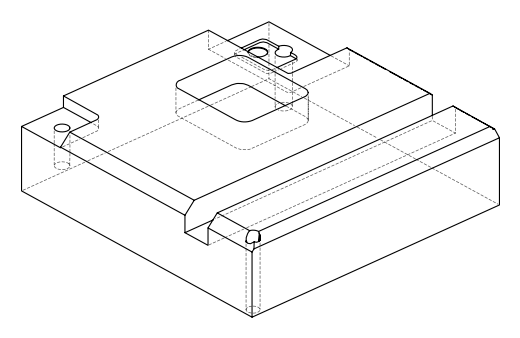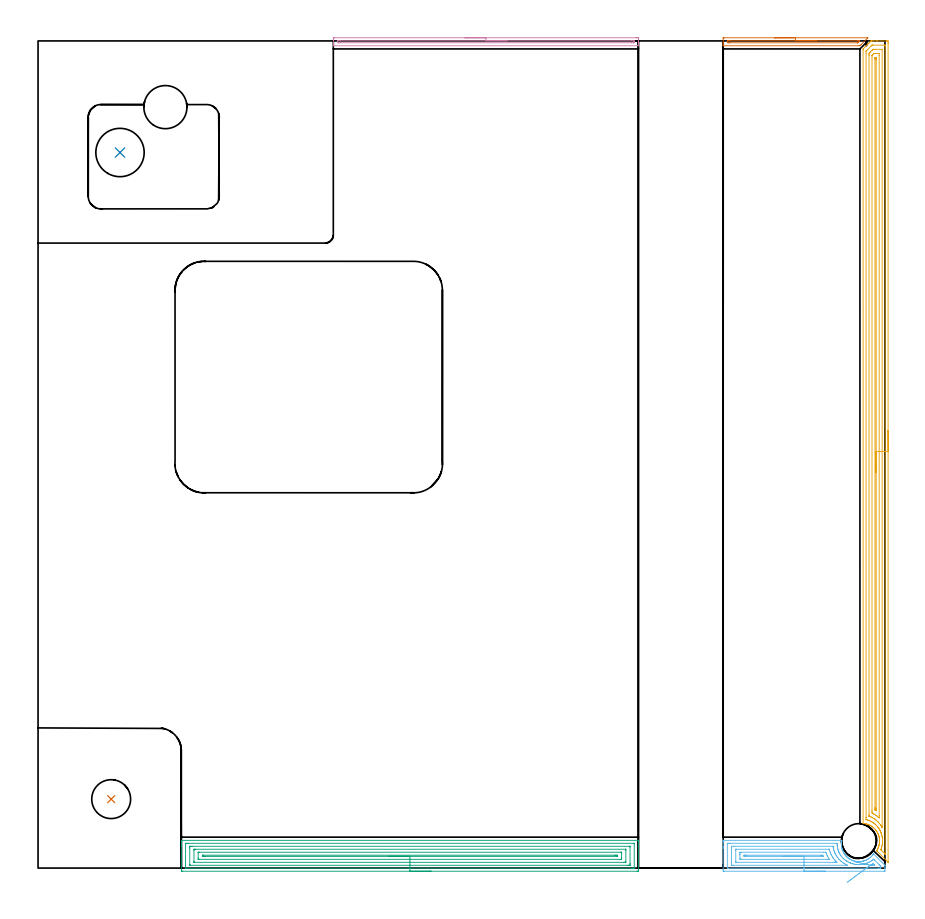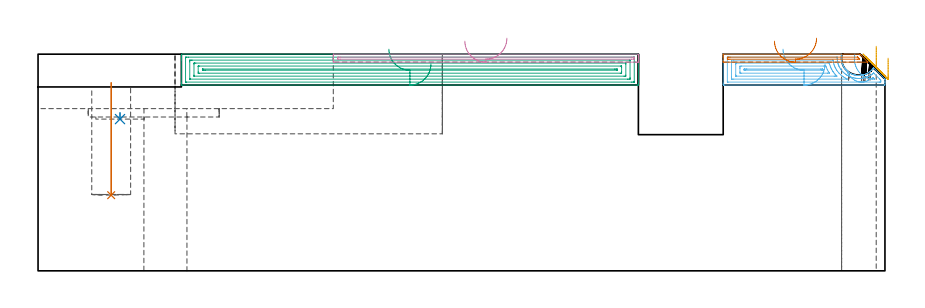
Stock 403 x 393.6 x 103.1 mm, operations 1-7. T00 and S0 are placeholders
(PLAN: 19 operations, 12 tool changes, 192.2 min)
(1 INDEXABLE_INSERT_DRILL_BLIND_HOLE_FROM_SOLID | STEP1POCKET | NXT0302_008 | 0.22 min | 17949 mm3)
(2 INDEXABLE_INSERT_DRILL_BLIND_HOLE_FROM_SOLID_1 | STEP1POCKET_1 | UGT0302_002 | 0.02 min | 12823 mm3)
(3 AREA_MILL | FG_CHAMFER_SURFACE | UGT0205_001 | 10.64 min | 25046 mm3)
(4 AREA_MILL_1 | FG_CHAMFER_SURFACE_1 | UGT0205_001 | 2.48 min | 1088 mm3)
(5 AREA_MILL_2 | FG_CHAMFER_SURFACE_2 | UGT0205_001 | 15.37 min | 27858 mm3)
(6 AREA_MILL_3 | FG_CHAMFER_SURFACE_3 | UGT0205_001 | 3.45 min | 8341 mm3)
(7 AREA_MILL_4 | FG_CHAMFER_SURFACE_4 | UGT0205_001 | 1.23 min | 500 mm3)
(8 MILL_CORNER_NOTCH_RECTANGULAR | CORNER_NOTCH_RECTANGULAR | NXT0201_008 | Follow Part, ap 1.5, ae 75% | 128.18 min | 339236 mm3)
(9 MILL_CORNER_NOTCH_RECTANGULAR_1 | CORNER_NOTCH_RECTANGULAR_1 | UGT0201_094 | Follow Part, ap 5, ae 75% | 3.65 min | 65601 mm3)
(10 MILL_RECTANGULAR_POCKET | POCKET_RECTANGULAR_STRAIGHT | UGT0201_094 | Follow Part, ap 5, ae 75% | 15.36 min | 524648 mm3)
(11 MILL_RECTANGULAR_POCKET_1 | POCKET_RECTANGULAR_STRAIGHT_1 | NXT0201_013 | Follow Part, ap 2.5, ae 75% | 1.78 min | 10627 mm3)
(12 MILL_RECTANGULAR_SLOT | SLOT_RECTANGULAR | UGT0201_019 | Follow Part, ap 10, ae 75% | 8.1 min | 605996 mm3)
(13 SPOT_DRILL | STEP1HOLE | NXT0321_9005460120000 | 0.03 min | 105 mm3)
(14 SPOT_DRILL_1 | STEP1HOLE_1 | NXT0321_9005460120000 | 0.05 min | 64 mm3)
(15 DRILL_BLIND_HOLE_INTO_CENTER | STEP1HOLE | NXT0301_038 | 0.05 min | 231 mm3)
(16 GUN_DRILL_THROUGH_HOLE | STEP1HOLE | UGT0307_002 | 0.5 min | 2656 mm3)
(17 SPADE_DRILL_TO_ENLARGE_THROUGH_HOLE | STEP1HOLE | UGT0306_007 | 0.44 min | 18371 mm3)
(18 DRILL_THROUGH_HOLE_INTO_CENTER | STEP1HOLE_1 | NXT0301_065 | 0.34 min | 5064 mm3)
(19 DRILL_TO_ENLARGE_THROUGH_HOLE | STEP1HOLE_1 | UGT0301_050 | 0.35 min | 19386 mm3)
(TOOL NXT0302_008 | Index. Insert Drill 18.5mm [880-D1850L25-05] | D18.5 PA176 FL93 Z2)
(TOOL UGT0302_002 | Indexable Insert Drill 23mm | D23 PA180 FL50 Z2)
(TOOL UGT0205_001 | Chamfer Mill 20 x 3 x 45 deg. | D20 FL50 Z2)
(TOOL NXT0201_008 | ENDMILL 6mm [2P460-0600-NA 1630] | D6 FL26 Z6)
(TOOL UGT0201_094 | End mill 20 mm | D20 FL38 Z4)
(TOOL NXT0201_013 | ENDMILL 10mm | D10 FL30 Z4)
(TOOL UGT0201_019 | End mill 40 mm | D40 FL63 Z6)
(TOOL NXT0321_9005460120000 | NC Spot Drill, 142deg, 12mm, Carbide, Uncoated | D12 PA142 FL30 Z2)
(TOOL NXT0301_038 | Carbide Drill 6.7mm [860.1-0670-034A1-MM 2214] | D6.7 PA140 FL53 Z2)
(TOOL UGT0307_002 | Gun Drill 6 mm | D6 PA130 FL24 Z1)
(TOOL UGT0306_007 | Spade Drill 16.5mm | D16.5 PA132 FL10 Z2)
(TOOL NXT0301_065 | Carbide Drill 9.4mm [860.1-0940-075A1-MM 2214] | D9.4 PA140 FL98 Z2)
(TOOL UGT0301_050 | Twist Drill 20.5 mm | D20.5 PA118 FL145 Z2)
(OP 1 INDEXABLE_INSERT_DRILL_BLIND_HOLE_FROM_SOLID)
G17 G21 G94 G90
T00 M6
G54
G17 G0 G90 X34.8 Y32.8 S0 M3
G43 Z113.1 H1
G94 G81 G98 Z36. F250. R89.5
G80
M5
M2
(OP 2 INDEXABLE_INSERT_DRILL_BLIND_HOLE_FROM_SOLID_1)
G17 G21 G94 G90
T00 M6
G54
G17 G0 G90 X39. Y340.5 S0 M3
G43 Z113.1 H0
G94 G81 G98 Z72.2 F250. R75.2
G80
M5
M2
(OP 3 AREA_MILL)
G17 G21 G94 G90
T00 M6
G54
G17 G0 G90 X186.95 Y-1.5 S1061 M3
G43 Z113.1 H0
Z98.4
G94 G1 X186.912 Z97.528 F250.
X186.798 Z96.664
X186.609 Z95.812
X186.347 Z94.98
X186.013 Z94.174
X185.61 Z93.4
X185.141 Z92.664
X184.61 Z91.972
X184.021 Z91.329
X183.378 Z90.74
X182.686 Z90.209
X181.95 Z89.74
X181.176 Z89.337
X180.37 Z89.003
X179.538 Z88.741
X178.686 Z88.552
X177.822 Z88.438
X176.95 Z88.4
X68.822
X68.462 Y-1.498 Z88.401
X68.21 Y-1.493 Z88.404
X68.204 Y-1.146 Z88.751
X68.2 Y-0.537 Z89.36
Y10.222 Z100.117
Y10.754 Z100.651
Y11.097 Z100.993
Y11.629 Z101.525
Y11.971 Z101.866
Y12.656 Z102.556
Y12.923 Z102.822
X68.201 Y13.062 Z102.954
X68.203 Y13.142 Z103.033
X68.21 Y13.197 Z103.088
X68.375 Y13.2 Z103.1
X285.525
X285.69 Y13.197 Z103.088
X285.698 Y13.063 Z102.955
X285.7 Y12.923 Z102.822
Y12.657 Z102.556
Y11.971 Z101.866
Y10.754 Z100.651
Y10.222 Z100.117
Y-0.88 Z89.017
X285.697 Y-1.146 Z88.751
X285.69 Y-1.493 Z88.404
X285.438 Y-1.498 Z88.401
X285.078 Y-1.5 Z88.4
X176.95
Y-0.086 Z89.814
X70.609
X70.418 Y-0.085 Z89.815
X70.256 Y-0.081 Z89.819
X70.221 Y-0.079 Z89.821
X70.21 Y-0.063 Z89.837
X70.206 Y-0.032 Z89.868
X70.201 Y0.128 Z90.028
Y11.497 Z101.397
X70.205 Y11.63 Z101.53
X70.21 Y11.736 Z101.636
X70.222 Y11.779 Z101.679
X70.258 Y11.78 Z101.68
X70.609 Y11.785 Z101.685
X70.799
X71.503 Y11.786 Z101.686
X283.291 Y11.785 Z101.685
X283.482
X283.644 Y11.781 Z101.681
X283.679 Y11.779 Z101.679
X283.69 Y11.763 Z101.663
X283.694 Y11.732 Z101.632
X283.699 Y11.572 Z101.472
Y0.203 Z90.103
X283.696 Y0.069 Z89.969
X283.69 Y-0.037 Z89.863
X283.678 Y-0.079 Z89.821
X283.642 Y-0.08 Z89.82
X283.291 Y-0.085 Z89.815
X283.101 Y-0.086 Z89.814
X282.397
X176.95
Y1.329 Z91.229
X72.548
X72.396 Y1.33 Z91.23
X72.245 Y1.334 Z91.234
X72.21 Y1.336 Z91.236
X72.207 Y1.363 Z91.263
X72.203 Y1.414 Z91.314
X72.201 Y1.478 Z91.378
X72.2 Y1.67 Z91.57
Y9.54 Z99.44
X72.204 Y10.222 Z100.122
X72.207 Y10.318 Z100.218
X72.21 Y10.36 Z100.26
X72.251 Y10.365 Z100.265
X72.396 Y10.367 Z100.267
X73.138 Y10.371 Z100.271
X73.29
X281.352
X281.504 Y10.37 Z100.27
X281.655 Y10.366 Z100.266
X281.69 Y10.364 Z100.264
X281.693 Y10.337 Z100.237
X281.697 Y10.286 Z100.186
X281.699 Y10.222 Z100.122
X281.7 Y10.03 Z99.93
Y2.16 Z92.06
X281.696 Y1.478 Z91.378
X281.693 Y1.382 Z91.282
X281.69 Y1.34 Z91.24
X281.649 Y1.335 Z91.235
X281.504 Y1.333 Z91.233
X280.762 Y1.329 Z91.229
X280.61
X176.95
Y2.743 Z92.643
X74.343 Y2.744 Z92.644
X74.292 Y2.745 Z92.645
X74.24 Y2.75 Z92.65
X74.21 Y2.756 Z92.656
X74.208 Y2.802 Z92.702
X74.2 Y3.21 Z93.11
Y8.473 Z98.373
X74.208 Y8.902 Z98.802
X74.21 Y8.949 Z98.849
X74.287 Y8.953 Z98.853
X74.418 Y8.956 Z98.856
X74.583 Y8.957 Z98.857
X75.077
X279.557 Y8.956 Z98.856
X279.608 Y8.955 Z98.855
X279.66 Y8.95 Z98.85
X279.69 Y8.944 Z98.844
X279.692 Y8.898 Z98.798
X279.7 Y8.49 Z98.39
Y3.226 Z93.126
X279.692 Y2.798 Z92.698
X279.69 Y2.751 Z92.651
X279.613 Y2.747 Z92.647
X279.482 Y2.744 Z92.644
X279.317 Y2.743 Z92.643
X278.823
X176.95
Y4.157 Z94.057
X76.807
X76.431 Y4.16 Z94.06
X76.244 Y4.164 Z94.064
X76.209 Y4.167 Z94.067
X76.206 Y4.2 Z94.1
X76.203 Y4.253 Z94.153
X76.2 Y4.751 Z94.651
X76.201 Y7.374 Z97.274
X76.205 Y7.467 Z97.367
X76.21 Y7.523 Z97.423
X76.218 Y7.537 Z97.437
X76.238 Y7.538 Z97.438
X76.446 Y7.541 Z97.441
X76.864 Y7.543 Z97.443
X277.093
X277.469 Y7.54 Z97.44
X277.655 Y7.536 Z97.436
X277.691 Y7.533 Z97.433
X277.694 Y7.5 Z97.4
X277.697 Y7.447 Z97.347
X277.7 Y6.949 Z96.849
Y4.975 Z94.875
X277.699 Y4.326 Z94.226
X277.695 Y4.233 Z94.133
X277.69 Y4.177 Z94.077
X277.682 Y4.163 Z94.063
X277.662 Y4.162 Z94.062
X277.454 Y4.159 Z94.059
X277.036 Y4.157 Z94.057
X176.95
Y5.571 Z95.471
X79.545
X78.936 Y5.572 Z95.472
X78.652 Y5.574 Z95.474
X78.367 Y5.578 Z95.478
X78.21 Y5.591 Z95.491
X78.206 Y5.703 Z95.603
X78.205 Y5.85 Z95.75
X78.208 Y6.071 Z95.971
X78.21 Y6.119 Z96.019
X78.272 Y6.123 Z96.023
X78.369 Y6.126 Z96.026
X78.652 Y6.128 Z96.028
X274.355 Y6.129 Z96.029
X274.965 Y6.128 Z96.028
X275.248 Y6.125 Z96.025
X275.533 Y6.122 Z96.022
X275.69 Y6.109 Z96.009
X275.694 Y5.997 Z95.897
X275.695 Y5.85 Z95.75
X275.692 Y5.629 Z95.529
X275.69 Y5.58 Z95.48
X275.628 Y5.577 Z95.477
X275.531 Y5.574 Z95.474
X275.248 Y5.572 Z95.472
X176.95 Y5.571 Z95.471
X176.078 Z95.509
X175.213 Z95.623
X174.362 Z95.812
X173.53 Z96.074
X172.724 Z96.408
X171.95 Z96.811
X171.214 Z97.28
X170.522 Z97.811
X169.879 Z98.4
X169.29 Z99.043
X168.758 Z99.735
X168.29 Z100.471
X167.887 Z101.245
X167.553 Z102.051
X167.291 Z102.883
X167.102 Z103.735
X166.988 Z104.6
X166.95 Z105.471
G0 Z113.1
M5
M2
(OP 4 AREA_MILL_1)
G17 G21 G94 G90
T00 M6
G54
G17 G0 G90 X203.1 Y395.1 S1061 M3
G43 Z113.1 H0
Z109.3
G94 G1 X203.138 Z108.428 F250.
X203.252 Z107.564
X203.441 Z106.712
X203.703 Z105.88
X204.037 Z105.074
X204.44 Z104.3
X204.908 Z103.564
X205.44 Z102.872
X206.029 Z102.229
X206.672 Z101.64
X207.364 Z101.109
X208.1 Z100.64
X208.874 Z100.237
X209.68 Z99.903
X210.512 Z99.641
X211.363 Z99.452
X212.228 Z99.338
X213.1 Z99.3
X284.504
X285.072 Y395.099 Z99.301
X285.634 Y395.093 Z99.303
X285.692 Y395.091 Z99.305
X285.7 Y394.534 Z99.86
Y393.115 Z101.281
Y392.755 Z101.64
Y392.035 Z102.365
Y391.758 Z102.642
X285.693 Y391.347 Z103.045
X285.69 Y391.303 Z103.088
X285.519 Y391.3 Z103.1
X140.68
X140.509 Y391.303 Z103.088
X140.5 Y391.349 Z103.042
Y391.758 Z102.642
Y392.035 Z102.365
Y392.755 Z101.64
Y394.005 Z100.392
X140.503 Y394.534 Z99.86
X140.508 Y395.091 Z99.305
X140.566 Y395.093 Z99.303
X141.128 Y395.1 Z99.3
X213.1
Y393.686 Z100.714
X282.349
X283.245 Y393.683 Z100.717
X283.284 Y393.681 Z100.719
X283.69 Y393.645 Z100.755
X283.695 Y393.236 Z101.164
X283.69 Y392.755 Z101.645
X283.321 Y392.719 Z101.681
X283.284 Y392.717 Z101.683
X282.431 Y392.714 Z101.686
X143.851
X142.955 Y392.717 Z101.683
X142.916 Y392.719 Z101.681
X142.51 Y392.755 Z101.645
X142.505 Y393.164 Z101.236
X142.51 Y393.645 Z100.755
X142.879 Y393.681 Z100.719
X142.916 Y393.683 Z100.717
X143.769 Y393.686 Z100.714
X213.1
X213.972 Z100.752
X214.836 Z100.866
X215.688 Z101.055
X216.52 Z101.317
X217.326 Z101.651
X218.1 Z102.054
X218.836 Z102.523
X219.528 Z103.054
X220.171 Z103.643
X220.76 Z104.286
X221.291 Z104.979
X221.76 Z105.714
X222.163 Z106.488
X222.497 Z107.294
X222.759 Z108.126
X222.948 Z108.978
X223.062 Z109.843
X223.1 Z110.714
G0 Z113.1
M5
M2
(OP 5 AREA_MILL_2)
G17 G21 G94 G90
T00 M6
G54
G17 G0 G90 X404.5 Y208.2 S1061 M3
G43 Z113.1 H0
Z101.2
G94 G1 Y208.162 Z100.328 F250.
Y208.048 Z99.463
Y207.859 Z98.612
Y207.597 Z97.78
Y207.263 Z96.974
Y206.86 Z96.2
Y206.392 Z95.464
Y205.86 Z94.772
Y205.271 Z94.129
Y204.628 Z93.54
Y203.936 Z93.008
Y203.2 Z92.54
Y202.426 Z92.137
Y201.62 Z91.803
Y200.788 Z91.541
Y199.936 Z91.352
Y199.072 Z91.238
Y198.2 Z91.2
Y2.919
X404.494 Y2.824 Z91.204
X404.493 Y2.818 Z91.205
X404.475 Y2.824 Z91.223
X400.362 Y6.938 Z95.337
X399.361 Y7.938 Z96.338
X399.155 Y8.143 Z96.542
X399.092 Y8.213 Z96.605
X399.047 Y8.262 Z96.647
X399.13 Y8.399 Z96.567
X399.158 Y8.447 Z96.539
X399.351 Y8.781 Z96.347
X399.403 Y8.872 Z96.294
X399.508 Y9.079 Z96.188
X399.71 Y9.474 Z95.989
X399.794 Y9.674 Z95.902
X399.833 Y9.765 Z95.864
X399.874 Y9.876 Z95.823
X399.961 Y10.121 Z95.732
X399.995 Y10.21 Z95.702
X400.037 Y10.339 Z95.663
X400.059 Y10.412 Z95.641
X400.136 Y10.658 Z95.564
X400.246 Y11.104 Z95.454
X400.248 Y11.112 Z95.452
X400.274 Y11.25 Z95.425
X400.313 Y11.461 Z95.383
X400.332 Y11.551 Z95.367
X400.334 Y11.563 Z95.366
X400.392 Y11.997 Z95.304
X400.42 Y12.355 Z95.27
X400.429 Y12.444 Z95.265
X400.447 Y12.853 Z95.251
X400.448 Y12.891 Z95.25
X400.433 Y13.248 Z95.26
X400.432 Y13.302 Z95.263
X400.431 Y13.337 Z95.267
X400.428 Y13.387 Z95.271
X400.395 Y13.785 Z95.303
X400.346 Y14.142 Z95.35
X400.335 Y14.231 Z95.363
X400.249 Y14.678 Z95.448
X400.159 Y15.035 Z95.535
X400.141 Y15.117 Z95.557
X400.139 Y15.124 Z95.559
X400.001 Y15.572 Z95.696
X399.841 Y16.017 Z95.858
X399.826 Y16.052 Z95.873
X399.71 Y16.328 Z95.989
X399.569 Y16.621 Z96.131
X399.487 Y16.777 Z96.212
X399.418 Y16.91 Z96.282
X399.201 Y17.269 Z96.496
X399.146 Y17.361 Z96.551
X398.857 Y17.803 Z96.841
X398.823 Y17.849 Z96.876
X398.648 Y18.064 Z97.052
X398.474 Y18.278 Z97.226
X398.106 Y18.696 Z97.592
X397.936 Y18.864 Z97.762
X397.522 Y19.236 Z98.176
X397.095 Y19.589 Z98.605
X397.05 Y19.621 Z98.65
X396.611 Y19.915 Z99.089
X396.412 Y20.037 Z99.288
X396.163 Y20.189 Z99.536
X395.874 Y20.343 Z99.822
X395.766 Y20.396 Z99.933
X395.591 Y20.482 Z100.108
X395.276 Y20.615 Z100.424
X394.835 Y20.78 Z100.865
X394.638 Y20.843 Z101.062
X394.389 Y20.922 Z101.31
X394.098 Y20.997 Z101.602
X393.947 Y21.036 Z101.753
X393.502 Y21.125 Z102.197
X393.058 Y21.188 Z102.639
X392.736 Y21.222 Z102.961
X392.605 Y21.244 Z103.092
X392.6 Y21.29 Z103.1
Y389.406
X392.606 Y389.802 Z103.092
X392.7 Y389.901 Z102.998
X393.198 Y390.4 Z102.498
X393.644 Y390.845 Z102.055
X394.09 Y391.292 Z101.606
X394.536 Y391.737 Z101.163
X394.982 Y392.184 Z100.714
X395.428 Y392.629 Z100.271
X395.874 Y393.076 Z99.822
X396.32 Y393.521 Z99.379
X396.378 Y393.576 Z99.322
X396.41 Y393.599 Z99.287
X396.766 Y393.6 Z98.932
X396.839 Z98.86
X397.658 Z98.037
X398.896 Z96.801
X399.442 Z96.252
X403.629 Z92.068
X403.902 Y393.598 Z91.795
X404.492 Y393.593 Z91.206
X404.493 Y393.572 Z91.204
X404.498 Y392.98 Z91.202
X404.5 Y392.381 Z91.2
Y198.2
X403.086 Z92.614
X403.085 Y6.918 Z92.615
X403.084 Y6.841 Z92.616
X403.079 Y6.691 Z92.621
X403.077 Y6.683 Z92.623
X403.07 Y6.687 Z92.63
X403.047 Y6.705 Z92.653
X403.01 Y6.74 Z92.69
X401.863 Y7.887 Z93.837
X401.226 Y8.53 Z94.474
X401.102 Y8.66 Z94.598
X401.049 Y8.722 Z94.651
X401.068 Y8.781 Z94.632
X401.084 Y8.828 Z94.616
X401.109 Y8.898 Z94.591
X401.226 Y9.224 Z94.474
X401.336 Y9.564 Z94.364
X401.368 Y9.674 Z94.332
X401.529 Y10.264 Z94.171
X401.601 Y10.568 Z94.099
X401.685 Y11.001 Z94.015
X401.755 Y11.461 Z93.945
X401.778 Y11.631 Z93.922
X401.794 Y11.786 Z93.906
X401.839 Y12.355 Z93.861
X401.853 Y12.564 Z93.847
X401.854 Y12.619 Z93.846
X401.856 Y12.929 Z93.844
X401.846 Y13.248 Z93.854
X401.833 Y13.534 Z93.867
X401.78 Y14.142 Z93.92
X401.728 Y14.533 Z93.972
X401.64 Y15.035 Z94.06
X401.5 Y15.654 Z94.2
X401.427 Y15.929 Z94.273
X401.226 Y16.571 Z94.474
X401.137 Y16.822 Z94.563
X401.084 Y16.965 Z94.616
X400.881 Y17.433 Z94.819
X400.745 Y17.716 Z94.955
X400.605 Y17.987 Z95.095
X400.334 Y18.468 Z95.366
X400.25 Y18.609 Z95.45
X400.109 Y18.835 Z95.591
X399.761 Y19.333 Z95.939
X399.628 Y19.503 Z96.072
X399.442 Y19.726 Z96.258
X398.844 Y20.396 Z96.856
X398.55 Y20.671 Z97.15
X398.226 Y20.96 Z97.474
X397.831 Y21.29 Z97.869
X397.658 Y21.416 Z98.042
X397.248 Y21.7 Z98.452
X396.766 Y21.989 Z98.934
X396.421 Y22.183 Z99.279
X395.874 Y22.439 Z99.826
X395.44 Y22.618 Z100.26
X394.982 Y22.773 Z100.718
X394.626 Y22.884 Z101.074
X394.153 Y23.013 Z101.547
X394.09 Y23.031 Z101.61
X394.051 Y23.045 Z101.649
X394.021 Y23.059 Z101.679
X394.019 Y23.077 Z101.681
X394.016 Y23.151 Z101.684
X394.014 Y23.97 Z101.686
Y24.046
Y387.619
X394.015 Y388.513 Z101.685
X394.017 Y388.586 Z101.683
X394.021 Y388.664 Z101.679
X394.031 Y388.77 Z101.669
X394.09 Y388.833 Z101.61
X394.374 Y389.122 Z101.326
X394.656 Y389.406 Z101.044
X396.443 Y391.193 Z99.257
X396.605 Y391.354 Z99.095
X396.766 Y391.512 Z98.934
X396.833 Y391.571 Z98.867
X396.859 Y391.59 Z98.841
X396.888 Y391.593 Z98.812
X397.009 Y391.597 Z98.691
X397.252 Y391.6 Z98.448
X402.604 Z93.096
X403.01 Y391.596 Z92.69
X403.067 Y391.593 Z92.633
X403.078 Y391.591 Z92.622
X403.081 Y391.523 Z92.619
X403.084 Y391.422 Z92.616
X403.086 Y391.269 Z92.614
Y391.193
Y198.2
X401.672 Z94.028
X401.671 Y19.503 Z94.029
X401.67 Y19.408 Z94.03
X401.668 Y19.374 Z94.032
X401.666 Y19.347 Z94.034
X401.637 Y19.391 Z94.063
X401.566 Y19.503 Z94.134
X401.226 Y20.056 Z94.474
X401.005 Y20.396 Z94.695
X400.896 Y20.556 Z94.804
X400.779 Y20.721 Z94.921
X400.338 Y21.285 Z95.362
X400.335 Y21.29 Z95.365
X399.911 Y21.757 Z95.789
X399.716 Y21.97 Z95.984
X399.506 Y22.183 Z96.194
X399.442 Y22.243 Z96.258
X398.874 Y22.752 Z96.826
X398.55 Y23.015 Z97.15
X398.472 Y23.077 Z97.228
X397.992 Y23.405 Z97.708
X397.658 Y23.62 Z98.042
X397.075 Y23.97 Z98.625
X396.766 Y24.127 Z98.934
X396.458 Y24.279 Z99.242
X395.874 Y24.517 Z99.826
X395.628 Y24.615 Z100.072
X395.525 Y24.656 Z100.175
X395.463 Y24.683 Z100.237
X395.435 Y24.697 Z100.265
X395.434 Y24.716 Z100.266
X395.431 Y24.864 Z100.269
X395.429 Y25.31 Z100.271
Y386.726
X395.43 Y387.17 Z100.27
X395.435 Y387.619 Z100.265
X395.437 Y387.725 Z100.263
X395.506 Y387.8 Z100.194
X395.598 Y387.896 Z100.102
X395.874 Y388.175 Z99.826
X396.043 Y388.344 Z99.657
X396.766 Y389.067 Z98.934
X396.936 Y389.236 Z98.764
X397.108 Y389.406 Z98.592
X397.292 Y389.581 Z98.408
X397.47 Y389.594 Z98.23
X397.658 Y389.597 Z98.042
X398.357 Y389.6 Z97.343
X401.419 Y389.599 Z94.281
X401.548 Y389.596 Z94.152
X401.651 Y389.59 Z94.049
X401.666 Y389.586 Z94.034
X401.668 Y389.579 Z94.032
X401.67 Y389.555 Z94.03
X401.671 Y389.406 Z94.029
X401.672 Y198.2 Z94.028
X400.257 Z95.443
Y24.864
X400.256 Y24.049 Z95.444
X400.254 Y23.97 Z95.446
X400.25 Y23.9 Z95.45
X400.226 Y23.914 Z95.474
X400.216 Y23.922 Z95.484
X400.16 Y23.97 Z95.54
X399.442 Y24.588 Z96.258
X399.097 Y24.864 Z96.603
X398.55 Y25.244 Z97.15
X397.728 Y25.757 Z97.972
X397.658 Y25.798 Z98.042
X397.564 Y25.851 Z98.136
X397.087 Y26.094 Z98.613
X396.853 Y26.213 Z98.847
X396.844 Y26.572 Z98.856
Y26.651
X396.843 Y27.467 Z98.857
Y385.832
X396.848 Y386.644 Z98.852
X396.85 Y386.683 Z98.85
X396.884 Y386.726 Z98.816
X397.268 Y387.116 Z98.432
X397.658 Y387.506 Z98.042
X397.716 Y387.561 Z97.984
X397.742 Y387.582 Z97.958
X397.787 Y387.59 Z97.913
X397.895 Y387.594 Z97.805
X398.114 Y387.598 Z97.586
X398.55 Y387.6 Z97.15
X399.442 Z96.258
X399.887 Y387.599 Z95.813
X400.099 Y387.596 Z95.601
X400.205 Y387.592 Z95.495
X400.25 Y387.589 Z95.45
X400.257 Y386.726 Z95.443
Y198.2
X398.843 Z96.857
Y28.438
X398.841 Y28.146 Z96.859
X398.836 Y27.544 Z96.864
X398.826 Y27.267 Z96.874
X398.55 Y27.436 Z97.15
X398.375 Y27.544 Z97.325
X398.264 Y27.624 Z97.436
X398.261 Y27.691 Z97.439
X398.259 Y27.836 Z97.441
X398.257 Y28.438 Z97.443
Y28.731
X398.258 Y384.939 Z97.442
X398.259 Y385.23 Z97.441
X398.264 Y385.525 Z97.436
X398.268 Y385.591 Z97.432
X398.303 Y385.593 Z97.397
X398.385 Y385.597 Z97.315
X398.55 Y385.598 Z97.15
X398.785 Y385.596 Z96.915
X398.83 Y385.59 Z96.87
X398.836 Y385.578 Z96.864
X398.839 Y385.543 Z96.861
X398.842 Y384.939 Z96.858
X398.843 Y384.645 Z96.857
Y198.2
Y197.328 Z96.895
Y196.464 Z97.009
Y195.612 Z97.198
Y194.78 Z97.46
Y193.974 Z97.794
Y193.2 Z98.197
Y192.464 Z98.665
Y191.772 Z99.196
Y191.129 Z99.786
Y190.54 Z100.429
Y190.008 Z101.121
Y189.54 Z101.857
Y189.137 Z102.631
Y188.803 Z103.437
Y188.541 Z104.269
Y188.352 Z105.12
Y188.238 Z105.985
Y188.2 Z106.857
G0 Z113.1
M5
M2
(OP 6 AREA_MILL_3)
G17 G21 G94 G90
T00 M6
G54
G17 G0 G90 X374.5 Y-1.5 S1061 M3
G43 Z113.1 H0
Z98.4
G94 G1 X374.462 Z97.528 F250.
X374.348 Z96.664
X374.159 Z95.812
X373.897 Z94.98
X373.563 Z94.174
X373.16 Z93.4
X372.692 Z92.664
X372.16 Z91.972
X371.571 Z91.329
X370.928 Z90.74
X370.236 Z90.208
X369.5 Z89.74
X368.726 Z89.337
X367.92 Z89.003
X367.088 Z88.741
X366.236 Z88.552
X365.372 Z88.438
X364.5 Z88.4
X326.597
X326.239 Y-1.497 Z88.401
X326.01 Y-1.493 Z88.405
X326.005 Y-1.146 Z88.751
X326. Y-0.561 Z89.336
Y9.348 Z99.242
Y9.927 Z99.824
Y10.222 Z100.119
Y11.971 Z101.866
Y12.563 Z102.462
Y12.96 Z102.859
X326.001 Y13.081 Z102.973
X326.004 Y13.142 Z103.033
X326.01 Y13.197 Z103.088
X326.151 Y13.2 Z103.1
X382.337
X382.434 Y13.197 Z103.089
X382.429 Y13.126 Z103.02
X382.422 Y13.065 Z102.964
X382.358 Y12.692 Z102.592
X382.3 Y12.246 Z102.146
X382.266 Y11.801 Z101.701
X382.257 Y11.356 Z101.256
X382.272 Y10.91 Z100.81
X382.311 Y10.466 Z100.366
X382.337 Y10.28 Z100.18
X382.373 Y10.02 Z99.919
X382.464 Y9.577 Z99.474
X382.527 Y9.348 Z99.243
X382.597 Y9.093 Z98.988
X382.655 Y8.879 Z98.778
X382.708 Y8.686 Z98.585
X382.746 Y8.569 Z98.468
X383.08 Y7.795 Z97.694
X383.181 Y7.599 Z97.498
X383.311 Y7.346 Z97.246
X383.567 Y6.905 Z96.805
X383.636 Y6.795 Z96.694
X383.675 Y6.742 Z96.642
X383.923 Y6.4 Z96.299
X383.972 Y6.338 Z96.237
X384.012 Y6.287 Z96.184
X384.065 Y6.218 Z96.118
X384.224 Y6.015 Z95.914
X384.372 Y5.844 Z95.74
X384.445 Y5.764 Z95.663
X384.527 Y5.676 Z95.575
X384.566 Y5.637 Z95.537
X384.65 Y5.558 Z95.454
X384.734 Y5.476 Z95.375
X384.864 Y5.352 Z95.25
X384.953 Y5.267 Z95.163
X385.043 Y5.179 Z95.079
X385.099 Y5.125 Z95.024
X385.273 Y4.975 Z94.872
X385.417 Y4.858 Z94.758
X385.45 Y4.834 Z94.734
X385.856 Y4.54 Z94.439
X386.079 Y4.392 Z94.291
X386.318 Y4.235 Z94.134
X386.754 Y3.999 Z93.898
X387.197 Y3.783 Z93.681
X387.639 Y3.603 Z93.498
X387.688 Y3.586 Z93.48
X387.873 Y3.518 Z93.417
X388.087 Y3.443 Z93.342
X388.226 Y3.4 Z93.299
X388.405 Y3.345 Z93.243
X388.708 Y3.273 Z93.171
X388.928 Y3.226 Z93.124
X388.977 Y3.216 Z93.114
X389.026 Y3.209 Z93.106
X389.421 Y3.142 Z93.041
X389.586 Y3.123 Z93.022
X389.867 Y3.094 Z92.987
X389.917 Y3.091 Z92.982
X390.292 Y3.063 Z92.961
X390.423 Y3.055 Z92.951
X390.46 Y3.056 Z92.95
X390.757 Y3.054 Z92.951
X391.202 Y3.078 Z92.977
X391.362 Y3.094 Z92.993
X391.647 Y3.124 Z93.021
X392.093 Y3.194 Z93.09
X392.147 Y3.205 Z93.101
X392.258 Y3.226 Z93.126
X392.451 Y3.266 Z93.164
X392.537 Y3.284 Z93.181
X392.593 Y3.298 Z93.194
X392.795 Y3.345 Z93.243
X393.113 Y3.443 Z93.341
X393.196 Y3.471 Z93.369
X393.427 Y3.551 Z93.447
X393.875 Y3.729 Z93.626
X393.931 Y3.755 Z93.651
X394.317 Y3.931 Z93.831
X394.877 Y4.235 Z94.134
X395.207 Y4.444 Z94.342
X395.659 Y4.769 Z94.669
X396.105 Y5.125 Z95.024
X396.551 Y5.558 Z95.456
X396.988 Y6.026 Z95.926
X397.052 Y6.109 Z96.008
X397.191 Y6.287 Z96.184
X397.327 Y6.46 Z96.359
X397.531 Y6.748 Z96.642
X397.543 Y6.751 Z96.645
X397.55 Y6.75
X397.561 Y6.742 Z96.637
X397.577 Y6.724 Z96.621
X397.606 Y6.695 Z96.593
X402.877 Y1.423 Z91.323
X402.99 Y1.301 Z91.195
X403. Y1.182 Z91.08
Y0.321 Z90.22
Y-0.271 Z89.624
Y-1.441 Z88.456
X402.997 Y-1.491 Z88.405
X402.669 Y-1.5 Z88.4
X364.5
Y-0.086 Z89.814
X328.381 Y-0.085 Z89.815
X328.19 Y-0.084 Z89.816
X328.042 Y-0.08 Z89.82
X328.013 Y-0.079 Z89.821
X328.008 Y-0.061 Z89.839
X328.004 Y-0.036 Z89.864
X328.001 Y0.101 Z90.001
Y11.594 Z101.494
X328.005 Y11.694 Z101.594
X328.01 Y11.759 Z101.659
X328.016 Y11.779 Z101.679
X328.031 Y11.78 Z101.68
X328.381 Y11.784 Z101.684
X328.57 Y11.785 Z101.685
X329.272 Y11.786 Z101.686
X380.107 Y11.785 Z101.685
X380.207 Y11.784 Z101.684
X380.236 Y11.782 Z101.682
X380.246 Y11.78 Z101.68
X380.255 Y11.767 Z101.667
X380.268 Y11.097 Z100.997
X380.276 Y10.931 Z100.831
X380.345 Y10.222 Z100.122
X380.381 Y9.954 Z99.854
X380.5 Y9.348 Z99.248
X380.633 Y8.832 Z98.732
X380.739 Y8.473 Z98.373
X380.799 Y8.277 Z98.177
X380.999 Y7.774 Z97.674
X381.075 Y7.599 Z97.499
X381.132 Y7.468 Z97.368
X381.52 Y6.724 Z96.624
X381.891 Y6.118 Z96.018
X382.085 Y5.85 Z95.75
X382.387 Y5.457 Z95.357
X382.783 Y4.977 Z94.877
X382.797 Y4.961 Z94.861
X383.076 Y4.688 Z94.588
X383.352 Y4.417 Z94.317
X383.69 Y4.108 Z94.008
X383.699 Y4.101 Z94.001
X384.191 Y3.731 Z93.631
X384.566 Y3.46 Z93.36
X384.654 Y3.399 Z93.299
X384.707 Y3.365 Z93.265
X384.928 Y3.226 Z93.126
X385.458 Y2.928 Z92.828
X386.087 Y2.61 Z92.51
X386.35 Y2.495 Z92.395
X386.393 Y2.478 Z92.378
X386.713 Y2.352 Z92.252
X387.242 Y2.168 Z92.068
X387.517 Y2.082 Z91.982
X388.134 Y1.924 Z91.824
X388.677 Y1.82 Z91.72
X389.026 Y1.763 Z91.663
X389.703 Y1.688 Z91.588
X389.917 Y1.672 Z91.572
X390.28 Y1.649 Z91.549
X390.639 Y1.645 Z91.545
X390.809 Y1.646 Z91.546
X391.49 Y1.685 Z91.585
X391.701 Y1.703 Z91.603
X391.823 Y1.717 Z91.617
X392.427 Y1.803 Z91.703
X392.593 Y1.83 Z91.73
X393.034 Y1.919 Z91.819
X393.485 Y2.024 Z91.924
X394.302 Y2.279 Z92.179
X394.377 Y2.305 Z92.205
X394.411 Y2.319 Z92.219
X394.494 Y2.352 Z92.252
X395.268 Y2.69 Z92.59
X395.632 Y2.87 Z92.77
X396.16 Y3.153 Z93.053
X396.207 Y3.181 Z93.081
X396.28 Y3.226 Z93.126
X396.737 Y3.536 Z93.436
X397.052 Y3.762 Z93.662
X397.247 Y3.91 Z93.81
X397.493 Y4.101 Z94.001
X397.579 Y4.168 Z94.068
X397.6 Y4.183 Z94.083
X397.623 Y4.195 Z94.095
X397.637 Y4.201 Z94.101
X397.656 Y4.185 Z94.085
X397.746 Y4.101 Z94.001
X397.944 Y3.906 Z93.806
X400.372 Y1.478 Z91.378
X400.619 Y1.228 Z91.128
X400.928 Y0.91 Z90.81
X400.99 Y0.825 Z90.725
X400.994 Y0.727 Z90.627
X400.997 Y0.603 Z90.503
X401. Y0.23 Z90.13
X400.999 Y0.106 Z90.006
X400.995 Y0.006 Z89.906
X400.99 Y-0.059 Z89.841
X400.984 Y-0.079 Z89.821
X400.969 Y-0.08 Z89.82
X400.619 Y-0.084 Z89.816
X400.43 Y-0.085 Z89.815
X399.728 Y-0.086 Z89.814
X364.5
Y1.328 Z91.228
X331.056 Y1.329 Z91.229
X330.315 Y1.33 Z91.23
X330.164 Y1.332 Z91.232
X330.022 Y1.335 Z91.235
X330.01 Y1.478 Z91.378
X330.003 Y1.635 Z91.535
X330. Y2.352 Z92.252
Y2.513 Z92.413
X330.001 Y9.508 Z99.408
X330.01 Y10.222 Z100.122
X330.019 Y10.364 Z100.264
X331.056 Y10.371 Z100.271
X378.172
X378.247 Y10.369 Z100.269
X378.284 Y10.367 Z100.267
X378.296 Y10.365 Z100.265
X378.323 Y10.301 Z100.201
X378.332 Y10.214 Z100.114
X378.404 Y9.751 Z99.651
X378.477 Y9.348 Z99.248
X378.513 Y9.162 Z99.062
X378.702 Y8.473 Z98.373
X378.85 Y7.958 Z97.858
X378.994 Y7.599 Z97.499
X379.215 Y7.069 Z96.969
X379.39 Y6.724 Z96.624
X379.632 Y6.258 Z96.158
X379.877 Y5.85 Z95.75
X380.107 Y5.478 Z95.378
X380.481 Y4.975 Z94.875
X380.999 Y4.343 Z94.243
X381.22 Y4.101 Z94.001
X381.891 Y3.453 Z93.353
X382.138 Y3.226 Z93.126
X382.783 Y2.727 Z92.627
X383.322 Y2.352 Z92.252
X383.675 Y2.125 Z92.025
X384.234 Y1.803 Z91.703
X384.566 Y1.634 Z91.534
X384.873 Y1.478 Z91.378
X385.143 Y1.335 Z91.235
X384.87 Y1.331 Z91.231
X384.718 Y1.329 Z91.229
X364.5 Y1.328 Z91.228
Y2.743 Z92.643
X332.441
X332.124 Y2.745 Z92.645
X332.069 Y2.746 Z92.646
X332.018 Y2.749 Z92.649
X332.01 Y2.822 Z92.722
X332.001 Y3.175 Z93.075
X332. Y3.226 Z93.126
X332.001 Y8.473 Z98.373
X332.007 Y8.885 Z98.785
X332.01 Y8.935 Z98.835
X332.016 Y8.951 Z98.851
X332.051 Y8.952 Z98.852
X332.182 Y8.955 Z98.855
X332.347 Y8.957 Z98.857
X376.416
X376.478 Y8.955 Z98.855
X376.507 Y8.953 Z98.853
X376.516 Y8.951 Z98.851
X376.54 Y8.907 Z98.807
X376.657 Y8.473 Z98.373
X376.7 Y8.316 Z98.216
X376.917 Y7.599 Z97.499
X377.157 Y6.994 Z96.894
X377.278 Y6.724 Z96.624
X377.432 Y6.391 Z96.291
X377.714 Y5.85 Z95.75
X378.074 Y5.22 Z95.12
X378.229 Y4.975 Z94.875
X378.323 Y4.831 Z94.731
X378.64 Y4.412 Z94.312
X378.886 Y4.101 Z94.001
X379.215 Y3.699 Z93.599
X379.647 Y3.226 Z93.126
X380.107 Y2.765 Z92.665
X380.115 Y2.75 Z92.65
X380.107 Y2.749 Z92.649
X379.707 Y2.745 Z92.645
X379.215 Y2.743 Z92.643
X378.817
X364.5
Y4.157 Z94.057
X334.566
X334.195 Y4.161 Z94.061
X334.019 Y4.164 Z94.064
X334.01 Y4.264 Z94.164
X334.002 Y4.711 Z94.611
X334. Y6.461 Z96.361
X334.001 Y6.724 Z96.624
X334.004 Y7.332 Z97.232
X334.01 Y7.532 Z97.432
X334.681 Y7.543 Z97.443
X373.922
X374.756 Y7.537 Z97.437
X374.82 Y7.536 Z97.436
X374.885 Y7.496 Z97.396
X374.907 Y7.451 Z97.351
X375.193 Y6.724 Z96.624
X375.516 Y5.979 Z95.879
X375.58 Y5.85 Z95.75
X375.648 Y5.716 Z95.616
X376.062 Y4.975 Z94.875
X376.54 Y4.182 Z94.082
Y4.17 Z94.07
Y4.164 Z94.064
X376.478 Y4.162 Z94.062
X375.648 Y4.157 Z94.057
X375.591
X364.5
Y5.571 Z95.471
X336.691
X336.407 Y5.572 Z95.472
X336.123 Y5.576 Z95.476
X336.043 Y5.578 Z95.478
X336.01 Y5.583 Z95.483
X336.007 Y5.611 Z95.511
X336.003 Y5.717 Z95.617
X336.001 Y5.85 Z95.75
X336.004 Y6.049 Z95.949
X336.007 Y6.099 Z95.999
X336.009 Y6.119 Z96.019
X336.03 Y6.122 Z96.022
X336.126 Y6.125 Z96.025
X336.407 Y6.128 Z96.028
X337.015 Y6.129 Z96.029
X337.299
X372.365
X372.972 Y6.126 Z96.026
X373.256 Y6.124 Z96.024
X373.332 Y6.122 Z96.022
X373.362 Y6.082 Z95.982
X373.406 Y5.992 Z95.892
X373.474 Y5.85 Z95.75
X373.536 Y5.711 Z95.611
X373.571 Y5.628 Z95.528
X373.587 Y5.583 Z95.483
X373.586 Y5.578 Z95.478
X373.578 Y5.576 Z95.476
X373.541 Y5.573 Z95.473
X373.257 Y5.571 Z95.471
X372.972
X364.5
X363.628 Z95.509
X362.763 Z95.623
X361.912 Z95.812
X361.08 Z96.074
X360.274 Z96.408
X359.5 Z96.811
X358.764 Z97.28
X358.072 Z97.811
X357.429 Z98.4
X356.84 Z99.043
X356.308 Z99.735
X355.84 Z100.471
X355.437 Z101.245
X355.103 Z102.051
X354.841 Z102.883
X354.652 Z103.735
X354.538 Z104.6
X354.5 Z105.471
G0 X384.993 Y-6.833 Z94.707
G1 X385.377 Y-6.547 Z93.978
X385.811 Y-6.225 Z93.293
X386.292 Y-5.869 Z92.658
X386.815 Y-5.481 Z92.078
X387.376 Y-5.065 Z91.556
X387.972 Y-4.622 Z91.098
X388.598 Y-4.158 Z90.706
X389.249 Y-3.675 Z90.383
X389.92 Y-3.178 Z90.132
X390.606 Y-2.669 Z89.955
X391.302 Y-2.152 Z89.853
X392.003 Y-1.633 Z89.827
X392.702 Y-1.114 Z89.877
X393.395 Y-0.6 Z90.002
X394.077 Y-0.094 Z90.203
X394.743 Y0.4 Z90.476
X395.386 Y0.877 Z90.821
X396.003 Y1.335 Z91.235
X396.01 Y1.339 Z91.239
X396.087 Y1.377 Z91.277
X396.309 Y1.478 Z91.378
X397.052 Y1.85 Z91.75
X397.213 Y1.929 Z91.829
X397.38 Y2.008 Z91.908
X397.486 Y1.906 Z91.806
X397.921 Y1.478 Z91.378
X397.944 Y1.451 Z91.351
X398.002 Y1.335 Z91.235
X397.052 Y1.329 Z91.229
X396.16 Y1.328 Z91.228
X396.105 Y1.329 Z91.229
X396.057 Y1.33 Z91.23
X396.01 Y1.333 Z91.233
X396.003 Y1.335 Z91.235
X395.185 Y1.528 Z91.467
X394.389 Y1.716 Z91.772
X393.623 Y1.897 Z92.146
X392.891 Y2.07 Z92.588
X392.199 Y2.233 Z93.094
X391.553 Y2.386 Z93.66
X390.957 Y2.526 Z94.282
X390.416 Y2.654 Z94.954
X389.935 Y2.768 Z95.673
X389.516 Y2.867 Z96.432
X389.163 Y2.95 Z97.225
X388.879 Y3.017 Z98.047
X388.665 Y3.067 Z98.892
X388.524 Y3.101 Z99.752
X388.457 Y3.117 Z100.622
X388.464 Y3.115 Z101.494
X388.544 Y3.096 Z102.362
X388.698 Y3.06 Z103.22
G0 Z113.1
M5
M2
(OP 7 AREA_MILL_4)
G17 G21 G94 G90
T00 M6
G54
G17 G0 G90 X350.45 Y395.1 S1061 M3
G43 Z113.1 H0
Z109.3
G94 G1 X350.488 Z108.428 F250.
X350.602 Z107.564
X350.791 Z106.712
X351.053 Z105.88
X351.387 Z105.074
X351.79 Z104.3
X352.259 Z103.564
X352.79 Z102.872
X353.379 Z102.229
X354.022 Z101.64
X354.714 Z101.108
X355.45 Z100.64
X356.224 Z100.237
X357.03 Z99.903
X357.862 Z99.641
X358.714 Z99.452
X359.578 Z99.338
X360.45 Z99.3
X394.65
X394.769 Y395.098 Z99.302
X394.883 Y395.092 Z99.306
X394.777 Y394.979 Z99.418
X394.61 Y394.81 Z99.59
X391.577 Y391.777 Z102.622
X391.237 Y391.436 Z102.96
X391.103 Y391.305 Z103.091
X390.748 Y391.3 Z103.1
X326.141
X326.01 Y391.303 Z103.088
X326.006 Y391.337 Z103.055
X326. Y391.659 Z102.74
Y392.191 Z102.208
Y392.755 Z101.64
Y394.817 Z99.581
X326.002 Y395.091 Z99.305
X326.425 Y395.1 Z99.3
X360.45
Y393.686 Z100.714
X389.857
X390.711 Y393.682 Z100.718
X390.749 Y393.679 Z100.721
X390.983 Y393.645 Z100.755
X390.869 Y393.524 Z100.876
X390.749 Y393.399 Z101.001
X390.426 Y393.077 Z101.323
X390.102 Y392.755 Z101.645
X390.074 Y392.731 Z101.669
X390.062 Y392.723 Z101.677
X390.021 Y392.719 Z101.681
X389.94 Y392.715 Z101.685
X389.898 Y392.714 Z101.686
X329.26
X328.408 Y392.717 Z101.683
X328.369 Y392.719 Z101.681
X328.01 Y392.755 Z101.645
X328.005 Y393.119 Z101.281
X328.01 Y393.645 Z100.755
X328.333 Y393.681 Z100.719
X328.369 Y393.683 Z100.717
X329.219 Y393.686 Z100.714
X360.45
X361.322 Z100.752
X362.187 Z100.866
X363.038 Z101.055
X363.87 Z101.317
X364.676 Z101.651
X365.45 Z102.054
X366.186 Z102.523
X366.878 Z103.054
X367.521 Z103.643
X368.11 Z104.286
X368.642 Z104.978
X369.11 Z105.714
X369.513 Z106.488
X369.847 Z107.294
X370.109 Z108.126
X370.298 Z108.978
X370.412 Z109.843
X370.45 Z110.714
G0 Z113.1
M5
M2
